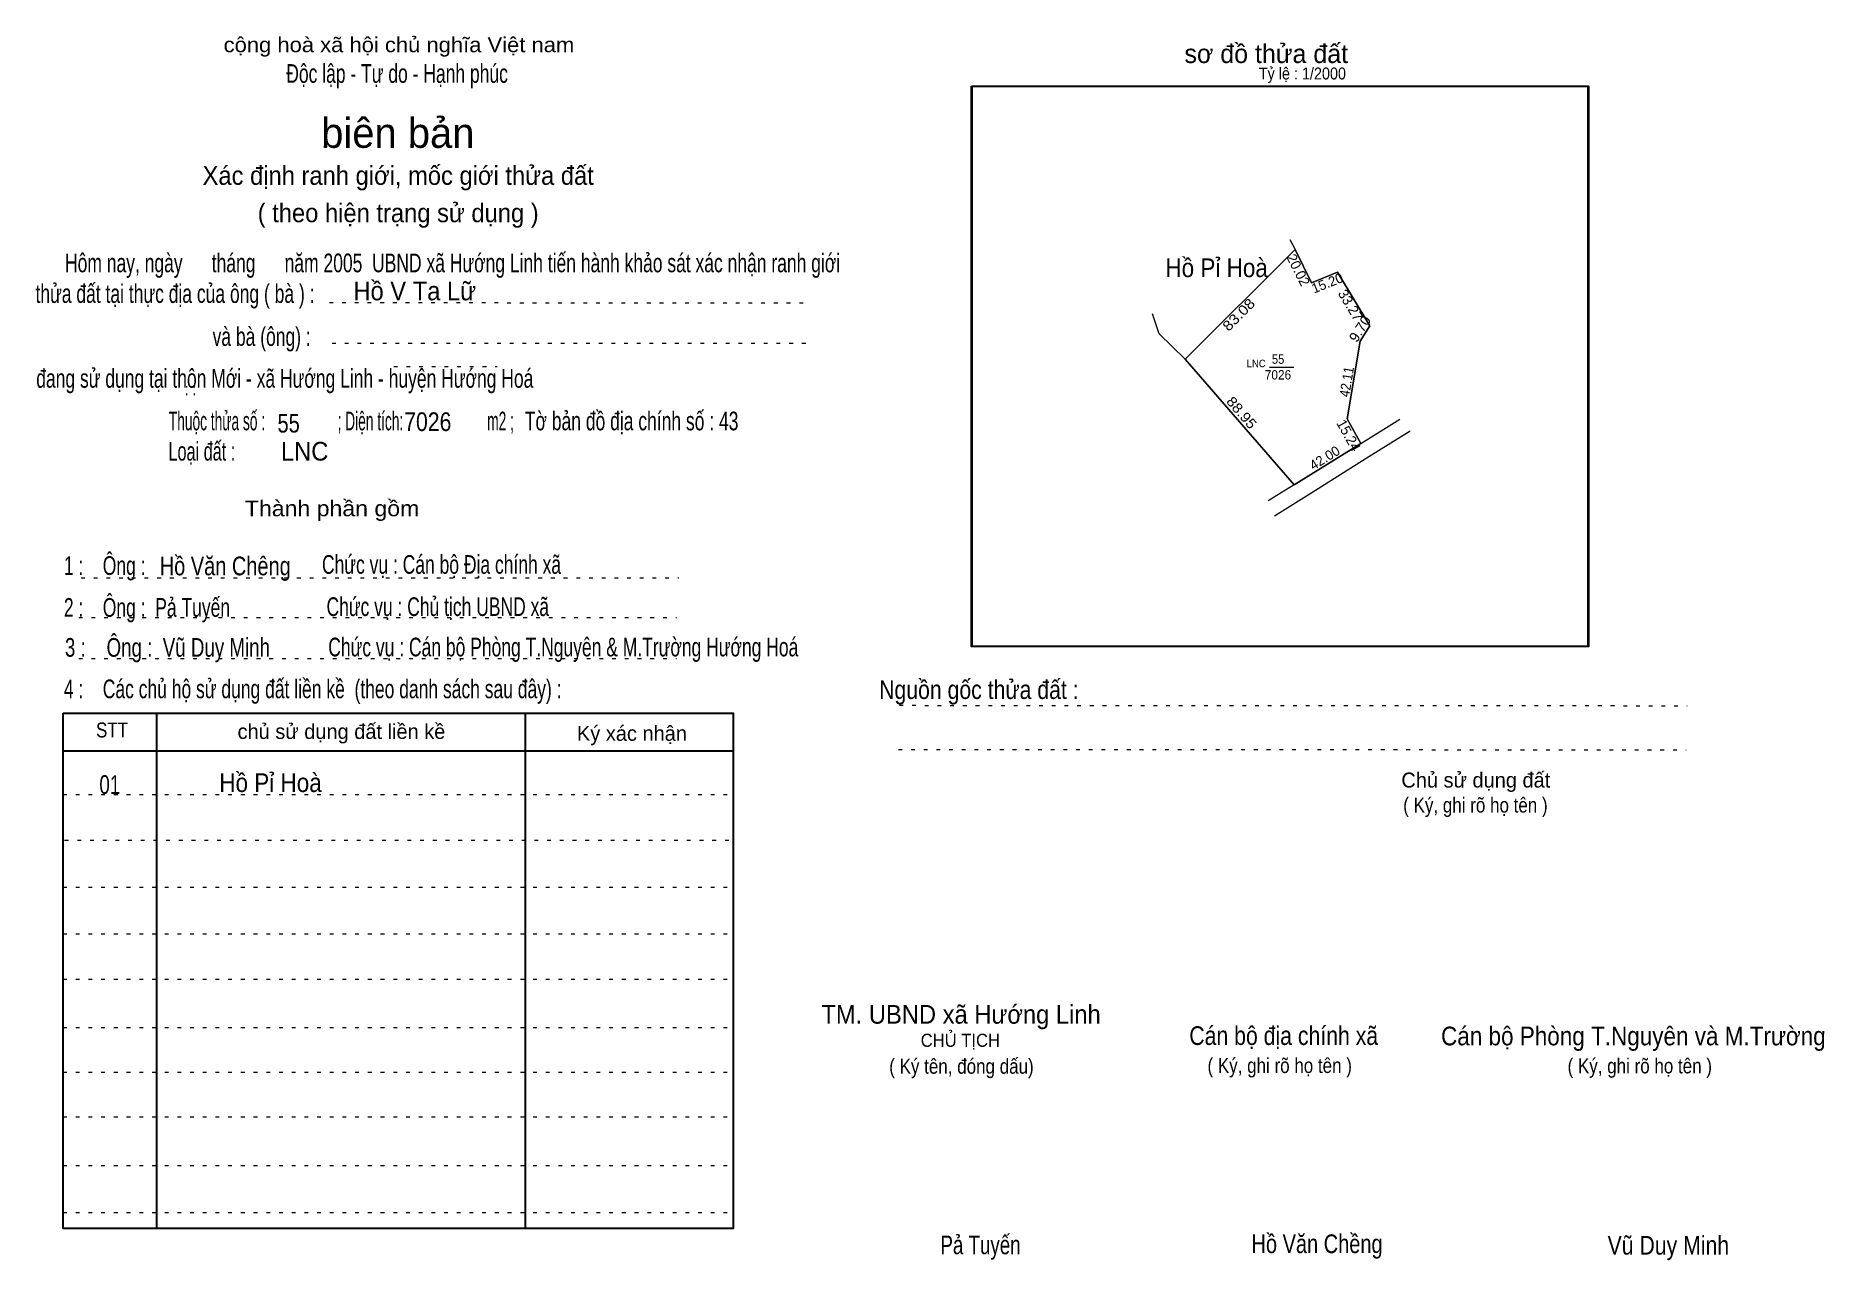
# Model space of a CAD drawing. Header units: centimetres. Extents: x -1.5 to 46.4, y -3.9 to 28.9.
import ezdxf
from ezdxf.enums import TextEntityAlignment as Align

# ---------------------------------------------------------------- set-up
doc = ezdxf.new("R2010")
doc.units = ezdxf.units.CM
doc.header["$LTSCALE"] = 0.2
doc.linetypes.add('DOTTED', pattern=[1.5, 0.3, -1.2])
for name, color, linetype, lineweight in [('15', 7, 'Continuous', 13), ('2', 7, 'Continuous', 25), ('22', 7, 'Continuous', 13), ('33', 7, 'Continuous', 13), ('5', 7, 'DOTTED', 13)]:
    doc.layers.add(name, color=color, linetype=linetype, lineweight=lineweight)
for name, color, linetype in [('16', 7, 'Continuous'), ('34', 7, 'Continuous'), ('51', 7, 'Continuous')]:
    doc.layers.add(name, color=color, linetype=linetype)

msp = doc.modelspace()

# ---------------------------------------------------------------- linework, layer by layer
at = {"layer": '15'}
msp.add_line((31.63, 20), (32.08, 20), dxfattribs=at)
at = {"layer": '2'}
msp.add_lwpolyline([(23.56, 27.52), (40.06, 27.52), (40.06, 12.52), (23.56, 12.52)], close=True, dxfattribs=at)
at = {"layer": '22'}
for p, q in [((32.08, 23.42), (32.22, 23.15)), ((33.98, 17.96), (35.03, 18.61)), ((35.3, 18.29), (34.2, 17.6))]:
    msp.add_line(p, q, dxfattribs=at)
msp.add_lwpolyline([(32.2, 16.85), (33.98, 17.96), (33.62, 18.62), (33.96, 20.7), (34.22, 21.11), (33.36, 22.54), (32.66, 22.26), (32.22, 23.15), (29.28, 20.21)], close=True, dxfattribs=at)
for points in [[(32.2, 16.85), (29.28, 20.21), (32.22, 23.15)], [(32.22, 23.15), (32.66, 22.26), (33.36, 22.54), (34.22, 21.11), (33.96, 20.7), (33.62, 18.62), (33.98, 17.96)], [(29.28, 20.21), (28.58, 20.89), (28.4, 21.43)], [(33.98, 17.96), (32.2, 16.85), (31.5, 16.42)], [(34.2, 17.6), (32.6, 16.59), (31.67, 16.01)]]:
    msp.add_lwpolyline(points, dxfattribs=at)
at = {"layer": '33'}
msp.add_line((31.54, 20), (32.19, 20), dxfattribs=at)
at = {"layer": '5'}
for p, q in [((6.37, 21.73), (19.21, 21.72)), ((6.44, 20.64), (19.25, 20.64)), ((8.09, 20.02), (10.86, 20.02)), ((-0.28, 14.36), (15.72, 14.36)), ((-0.34, 13.3), (15.66, 13.3)), ((-0.34, 12.2), (15.66, 12.2)), ((21.63, 10.95), (42.72, 10.94)), ((21.6, 9.77), (42.69, 9.76)), ((-0.76, 8.56), (17.18, 8.56)), ((-0.72, 7.34), (17.22, 7.34)), ((-0.76, 6.08), (17.18, 6.08)), ((-0.76, 4.83), (17.18, 4.83)), ((-0.76, 3.62), (17.18, 3.62)), ((-0.76, 2.33), (17.18, 2.33)), ((-0.76, 1.13), (17.18, 1.13)), ((-0.76, -0.06), (17.18, -0.06)), ((-0.76, -1.37), (17.18, -1.37)), ((-0.76, -2.62), (17.18, -2.62))]:
    msp.add_line(p, q, dxfattribs=at)
at = {"layer": '5', "linetype": 'Continuous', "lineweight": 25}
for p, q in [((1.74, 10.74), (1.74, -3.05)), ((11.61, 10.74), (11.61, -3.05)), ((-0.76, 9.73), (17.18, 9.73))]:
    msp.add_line(p, q, dxfattribs=at)
for points in [[(23.58, 27.52), (40.08, 27.52), (40.08, 12.52), (23.58, 12.52)], [(-0.76, 10.74), (17.18, 10.74), (17.18, -3.05), (-0.76, -3.05)]]:
    msp.add_lwpolyline(points, close=True, dxfattribs=at)

# ---------------------------------------------------------------- texts
at = {"layer": '15'}
for s, width, p in [('55', 0.9, (31.6, 20.09)), ('7026', 0.95, (31.41, 19.67))]:
    msp.add_text(s, height=0.25, dxfattribs=dict(at, width=width)).set_placement(p)
at = {"layer": '16'}
for s, width, p in [('Hồ Pỉ Hoà', 0.9, (28.75, 22.41)), ('Hồ V Ta Lữ', 0.95, (7.01, 21.79)), ('Hồ Pỉ Hoà', 0.9, (3.42, 8.63))]:
    msp.add_text(s, height=0.5, dxfattribs=dict(at, width=width)).set_placement(p)
at = {"layer": '22', "width": 0.95}
msp.add_text('LNC', height=0.2, dxfattribs=at).set_placement((31.18, 20), align=Align.CENTER)
at = {"layer": '34'}
for s, height, width, p in [(': : ', 0.32, 0.85, (2.5, 19.25)), ('55', 0.5, 0.8, (4.98, 18.25)), ('7026', 0.5, 0.85, (8.37, 18.29)), ('LNC', 0.5, 0.95, (5.07, 17.5)), ('01', 0.5, 0.75, (0.21, 8.58))]:
    msp.add_text(s, height=height, dxfattribs=dict(at, width=width)).set_placement(p)
at = {"layer": '5'}
for s, height, width, p in [('cộng hoà xã hội chủ nghĩa Việt nam', 0.4, 1.1, (8.23, 28.43)), ('Độc lập - Tự do - Hạnh phúc', 0.5, 0.7, (8.18, 27.61)), ('Xác định ranh giới, mốc giới thửa đất', 0.5, 0.95, (8.21, 24.88)), ('( theo hiện trạng sử dụng )', 0.5, 0.95, (8.21, 23.88)), ('Thành phần gồm', 0.42, 1.1, (6.44, 16.01)), ('Hồ Văn Chêng', 0.5, 0.8, (3.58, 14.43)), ('Chức vụ : Cán bộ Địa chính xã', 0.5, 0.7, (9.37, 14.47)), ('Chức vụ : Chủ tịch UBND xã', 0.5, 0.7, (9.27, 13.34)), ('Chức vụ : Cán bộ Phòng T.Nguyên & M.Trường Hướng Hoá', 0.5, 0.7, (12.63, 12.26)), ('    Nguồn gốc thửa đất :', 0.5, 0.85, (23.44, 11.12)), ('( Ký, ghi rõ họ tên )', 0.4, 0.85, (37.05, 8.08)), ('CHỦ TỊCH', 0.35, 0.95, (23.26, 1.81)), ('( Ký tên, đóng dấu)', 0.4, 0.85, (23.29, 1.09)), ('( Ký, ghi rõ họ tên )', 0.4, 0.85, (31.81, 1.11)), ('( Ký, ghi rõ họ tên )', 0.4, 0.85, (41.45, 1.1)), ('Pả Tuyến', 0.5, 0.75, (23.8, -3.74)), ('Hồ Văn Chềng', 0.5, 0.8, (32.81, -3.71)), ('Vũ Duy Minh', 0.5, 0.85, (42.215, -3.75))]:
    msp.add_text(s, height=height, dxfattribs=dict(at, width=width)).set_placement(p, align=Align.CENTER)
msp.add_text('sơ đồ thửa đất', height=0.5, dxfattribs=at).set_placement((29.26, 28.14))
for s, height, p in [('biên bản', 0.8, (8.2, 25.87)), ('      chủ sử dụng đất liền kề', 0.4, (6.245, 10.05)), ('   Ký xác nhận', 0.4, (14.245, 10)), ('Chủ sử dụng đất', 0.4, (37.06, 8.75))]:
    msp.add_text(s, height=height, dxfattribs=at).set_placement(p, align=Align.CENTER)
for s, height, width, p in [('   Hôm nay, ngày      tháng      năm 2005  UBND xã Hướng Linh tiến hành khảo sát xác nhận ranh giới ', 0.5, 0.7, (-1.1, 22.54)), ('thửa đất tại thực địa của ông ( bà ) :                                       ', 0.5, 0.7, (-1.5, 21.72)), ('                                     và bà (ông) :', 0.5, 0.7, (-1.57, 20.57)), (' đang sử dụng tại thôn Mới - xã Hướng Linh - huyện Hướng Hoá', 0.5, 0.7, (-1.61, 19.45)), ('Thuộc thửa số :                   ; Diện tích:                      m2 ;                                            ', 0.5, 0.55, (2.07, 18.31)), ('Tờ bản đồ địa chính số : 43', 0.5, 0.7, (11.6, 18.31)), ('Loại đất :  ', 0.5, 0.65, (2.06, 17.5)), ('    1 :    Ông :                                                        ', 0.5, 0.7, (-1.26, 14.44)), ('    2 :    Ông :  Pả Tuyến', 0.5, 0.7, (-1.26, 13.32)), ('    3 :    Ông :  Vũ Duy Minh', 0.5, 0.75, (-1.27, 12.25)), ('    4 :    Các chủ hộ sử dụng đất liền kề  (theo danh sách sau đây) :', 0.5, 0.7, (-1.26, 11.14)), ('STT', 0.4, 0.85, (0.12, 10.09)), ('TM. UBND xã Hướng Linh', 0.5, 0.95, (19.54, 2.43)), ('Cán bộ địa chính xã  ', 0.5, 0.85, (29.39, 1.86)), ('Cán bộ Phòng T.Nguyên và M.Trường', 0.5, 0.9, (36.13, 1.85))]:
    msp.add_text(s, height=height, dxfattribs=dict(at, width=width)).set_placement(p)
at = {"layer": '51', "width": 0.9}
msp.add_text('Tỷ lệ : 1/2000', height=0.32, dxfattribs=at).set_placement((31.25, 27.7))
at = {"layer": '51'}
for s, height, rotation, p in [('20.02', 0.27, 296.847, (32.187, 22.541)), ('15.20', 0.26, 21.703, (33.1319, 22.13)), ('33.27', 0.27, 300.828, (33.5892, 21.5892)), ('15.24', 0.27, 299.087, (33.5377, 18.1106)), ('42.00', 0.26, 31.684, (33.0817, 17.4618))]:
    msp.add_text(s, height=height, rotation=rotation, dxfattribs=at).set_placement(p, align=Align.CENTER)
for s, rotation, width, p in [('83.08', 45.122, 1.15, (30.8082, 21.3097)), ('9.70', 57.456, 1.05, (34.0721, 20.9524)), ('42.11', 80.665, 0.9, (33.7354, 19.5881)), ('88.95', 311.08, 1.1, (30.688, 18.6937))]:
    msp.add_text(s, height=0.27, rotation=rotation, dxfattribs=dict(at, width=width)).set_placement(p, align=Align.CENTER)

doc.saveas('drawing.dxf')
